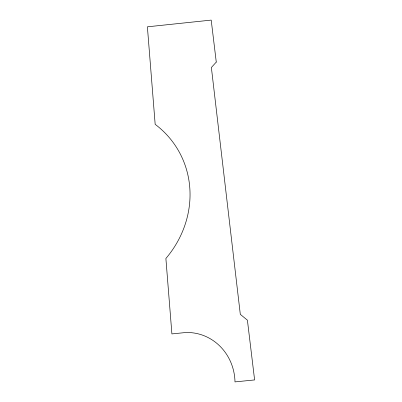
<?xml version="1.0" encoding="UTF-8"?>
<svg xmlns="http://www.w3.org/2000/svg" width="402" height="402" viewBox="0 0 402 402"><rect width="100%" height="100%" fill="white"/><g stroke="black" fill="none" stroke-linecap="round" stroke-linejoin="round"><path stroke-width="0.6" d="M216.271 62.079L211.372 67.491L240.311 314.349L247.406 320.178L254.612 379.935L234.994 381.9A50.742 47.933 -88 0 0 185.603 332.534L171.905 333.916L165.885 258.491A100.957 93.38 -30.9 0 0 155.172 124.344L147.388 26.818L211.206 20.1L216.271 62.079"/></g></svg>
